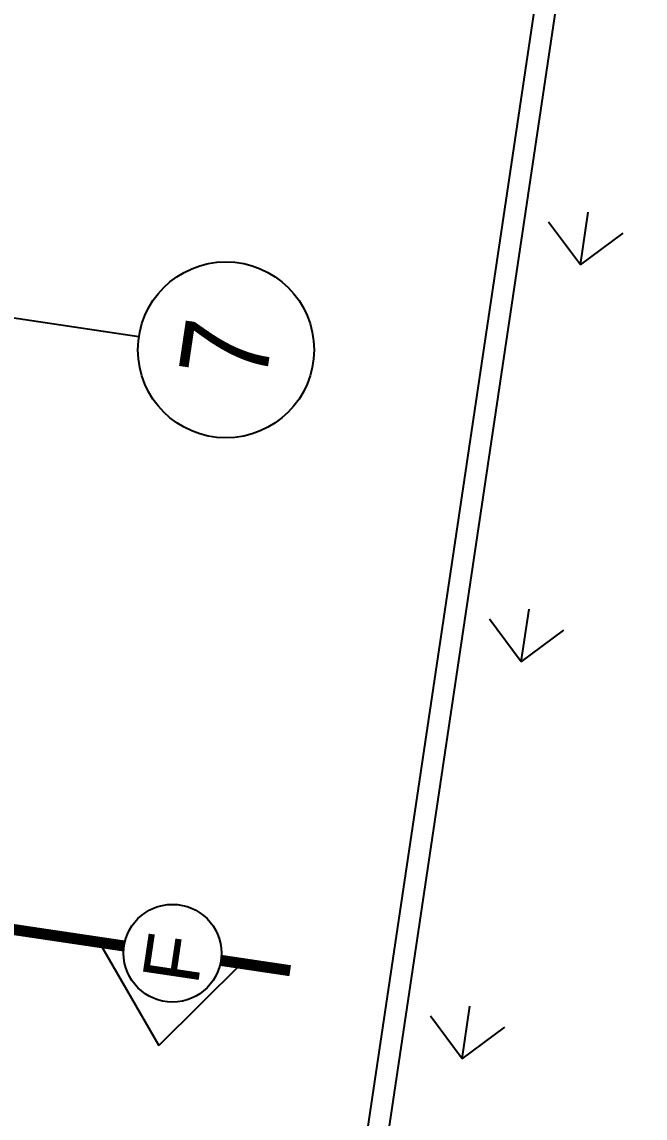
# Model space of a CAD drawing. Header units: millimetres. Extents: x 338 to 506, y 179 to 335.
# Drawn here: x 458.61 to 463.07, y 236.89 to 244.74 of the extents above; entities that cross this region are included whole.
import ezdxf
from ezdxf.enums import TextEntityAlignment as Align

# ---------------------------------------------------------------- set-up
doc = ezdxf.new("R2010")
doc.units = ezdxf.units.MM
doc.linetypes.add('CENTER', pattern=[2, 1.25, -0.25, 0.25, -0.25])
doc.linetypes.add('DASHED2', pattern=[0.375, 0.25, -0.125])
for name, color, linetype in [('ANDEN', 251, 'Continuous'), ('EJES_DE_COLUMNA', 255, 'DASHED2'), ('MUROS', 32, 'Continuous'), ('REJAS', 151, 'Continuous'), ('TEXTOS', 7, 'Continuous')]:
    doc.layers.add(name, color=color, linetype=linetype)
doc.styles.get("Standard").update_dxf_attribs({"font": 'ARIALUNI.ttf'})
doc.styles.add('TECHNIC', font='txt')

# ---------------------------------------------------------------- blocks, each defined once
blk = doc.blocks.new('*X965')
at = {"color": 0}
for p, q in [((65.0865, 32.9331), (65.3559, 33.2025)), ((67.9602, 32.9331), (68.2296, 33.2025)), ((70.8339, 32.9331), (71.1033, 33.2025)), ((65.0865, 32.9331), (65.3559, 32.6637)), ((65.0865, 32.9331), (65.4675, 32.9331)), ((67.9602, 32.9331), (68.2296, 32.6637)), ((67.9602, 32.9331), (68.3412, 32.9331)), ((70.8339, 32.9331), (71.1033, 32.6637)), ((70.8339, 32.9331), (71.2149, 32.9331))]:
    blk.add_line(p, q, dxfattribs=at)
blk = doc.blocks.new('EJES_CORTES')
at = {"layer": 'TEXTOS'}
for p, q in [((-56.5289, -66.2275), (-57.1982, -66.7578)), ((-56.5289, -66.4082), (-56.5289, -66.2275)), ((-56.5289, -67.2572), (-57.1982, -66.7578))]:
    blk.add_line(p, q, dxfattribs=at)
at = {"layer": 'TEXTOS', "linetype": 'CENTER', "const_width": 0.0792}
for points in [[(-56.5289, -62.4476), (-56.5289, -66.4082)], [(-56.5289, -67.1074), (-56.5289, -67.6092)]]:
    blk.add_lwpolyline(points, dxfattribs=at)
at = {"layer": 'TEXTOS'}
blk.add_circle((-56.5289, -66.7578), 0.3496, dxfattribs=at)
blk.add_text('F', height=0.4027, dxfattribs=at).set_placement((-56.5647, -66.5686), align=Align.TOP_CENTER)
blk = doc.blocks.new('EJES_ESTRUCTURALES')
at = {"layer": 'EJES_DE_COLUMNA', "color": 9, "linetype": 'CENTER'}
blk.add_line((701.07988, 131.2663), (701.07988, 199.7363), dxfattribs=at)
at = {"layer": 'EJES_DE_COLUMNA', "color": 9, "linetype": 'Continuous'}
blk.add_circle((701.07988, 130.6363), 0.63, dxfattribs=at)
at = {"layer": 'EJES_DE_COLUMNA', "color": 1, "style": 'TECHNIC'}
blk.add_text('7', height=0.63, dxfattribs=at).set_placement((701.07988, 130.6363), align=Align.MIDDLE)
blk = doc.blocks.new('A$C7152A42C')
at = {"layer": 'ANDEN'}
for points in [[(122.05847, 33.52703), (122.05847, 2.91598), (35.6068, 17.59263), (35.6068, 33.52703)], [(121.90847, 33.37703), (121.90847, 3.09359), (35.7568, 17.71931), (35.7568, 33.37703)]]:
    blk.add_lwpolyline(points, close=True, dxfattribs=at)
at = {"layer": 'ANDEN', "color": 251, "linetype": 'Continuous'}
blk.add_blockref('*X965', (0, 0), dxfattribs=at)
at = {"layer": 'EJES_DE_COLUMNA'}
blk.add_blockref('EJES_ESTRUCTURALES', (-631.22088, -95.28525), dxfattribs=at)
at = {"layer": 'REJAS'}
blk.add_blockref('EJES_CORTES', (122.05847, 101.85105), dxfattribs=at)

msp = doc.modelspace()

# ---------------------------------------------------------------- block references
at = {"layer": 'MUROS', "color": 32, "rotation": 81.53046525965426}
msp.add_blockref('A$C7152A42C', (484.7482, 168.0844), dxfattribs=at)

doc.saveas('drawing.dxf')
